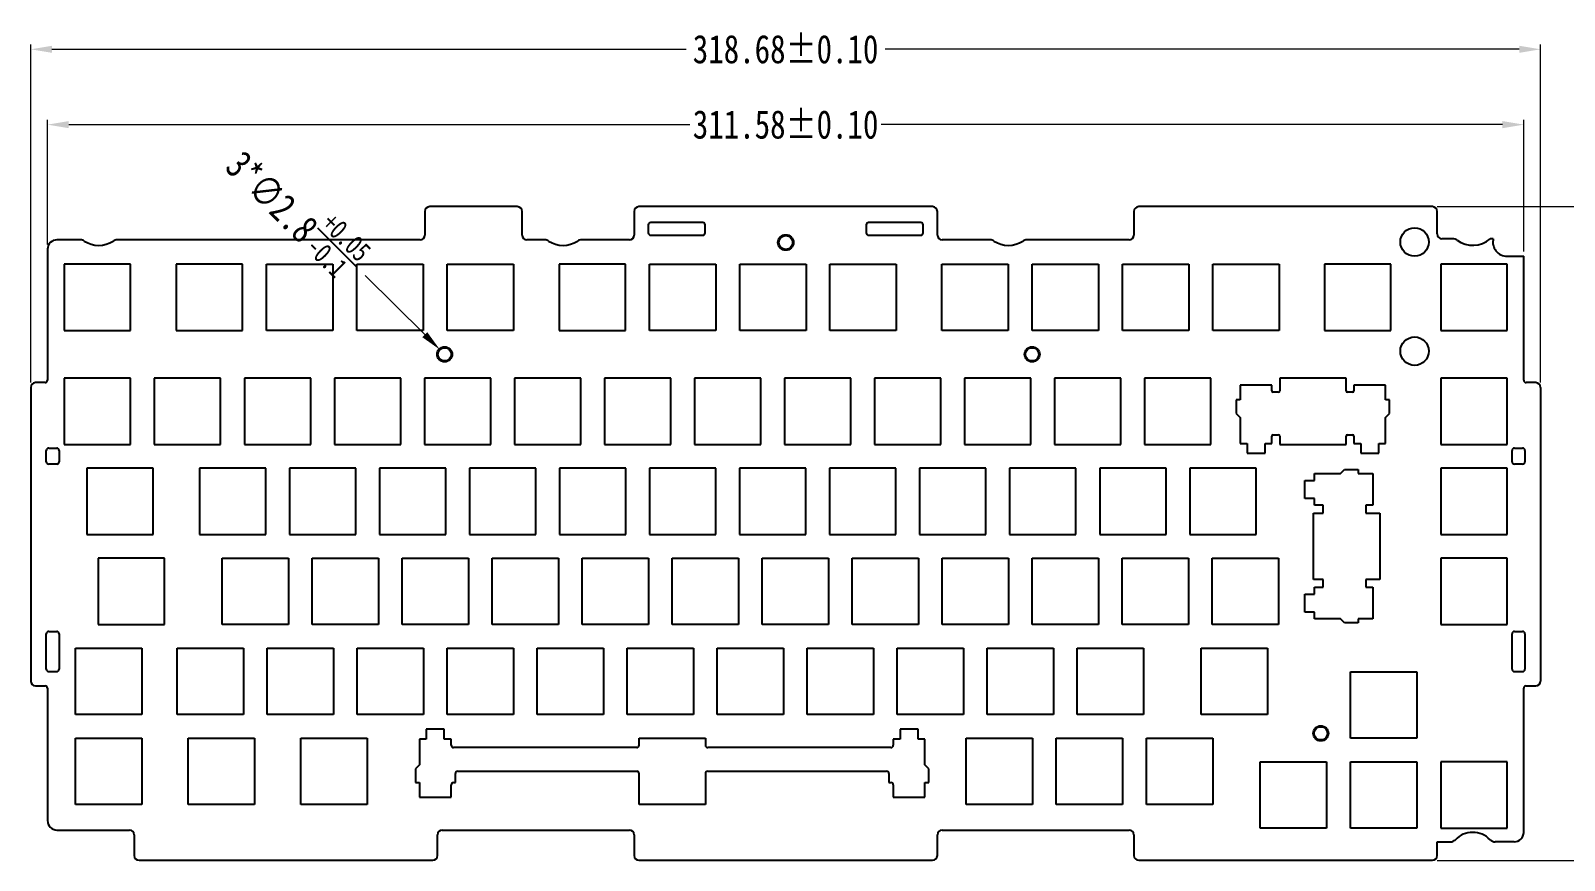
# Model space of a CAD drawing. Header units: inches. Extents: x 581 to 1083, y 756 to 1133.
# Drawn here: x 580.8 to 904.5, y 958 to 1133.1 of the extents above; entities that cross this region are included whole.
import ezdxf

# ---------------------------------------------------------------- set-up
doc = ezdxf.new("R2010")
doc.units = ezdxf.units.IN
doc.header["$LTSCALE"] = 1.21
doc.header["$MEASUREMENT"] = 0
doc.header["$PDMODE"] = 3
doc.header["$PDSIZE"] = 0.3125
doc.layers.get('0').update_dxf_attribs({"linetype": 'CONTINUOUS'})
doc.layers.get('Defpoints').update_dxf_attribs({"linetype": 'CONTINUOUS'})
doc.styles.get("Standard").update_dxf_attribs({"font": 'txt', "width": 0.8})
doc.dimstyles.new('YanXiu', dxfattribs={"dimscale": 1.5, "dimtxt": 4, "dimasz": 3, "dimexe": 0.66, "dimexo": 0.66, "dimgap": 0.66, "dimtad": 0, "dimdsep": 46, "dimtxsty": 'Standard', "dimcen": 0, "dimclrd": 3, "dimclre": 6, "dimclrt": 3, "dimazin": 2, "dimtm": 1e-09, "dimtfac": 1, "dimtofl": 0, "dimtmove": 0, "dimatfit": 3, "dimfxl": 1, "dimlwd": 5, "dimlwe": 5, "dimarcsym": 0})

# ---------------------------------------------------------------- blocks, each defined once
blk = doc.blocks.new('*D15')
at = {"color": 6, "lineweight": 5, "transparency": 16777216}
for p, q in [((580.83, 1058.77), (580.83, 1130.12)), ((899.51, 1058.77), (899.51, 1130.12))]:
    blk.add_line(p, q, dxfattribs=at)
at = {"color": 3, "lineweight": 5, "transparency": 16777216}
for p, q in [((585.33, 1129.13), (719.18, 1129.13)), ((895.01, 1129.13), (761.16, 1129.13))]:
    blk.add_line(p, q, dxfattribs=at)
at = {"color": 3, "transparency": 16777216}
for points in [[(585.33, 1129.88), (585.33, 1128.38), (580.83, 1129.13)], [(895.01, 1129.88), (895.01, 1128.38), (899.51, 1129.13)]]:
    blk.add_solid(points, dxfattribs=at)
at = {"layer": 'Defpoints', "color": 0, "transparency": 16777216}
for p in [(899.51, 1129.13), (580.83, 1057.78), (899.51, 1057.78)]:
    blk.add_point(p, dxfattribs=at)
at = {"color": 3, "transparency": 16777216, "insert": (740.17, 1129.13), "char_height": 6, "attachment_point": 5}
blk.add_mtext('318.68%%P0.10', dxfattribs=at)
blk = doc.blocks.new('*D16')
at = {"color": 6, "lineweight": 5, "transparency": 16777216}
for p, q in [((877.69, 1095.92), (938.98, 1095.92)), ((877.69, 957.95), (938.98, 957.95))]:
    blk.add_line(p, q, dxfattribs=at)
at = {"color": 3, "lineweight": 5, "transparency": 16777216}
for p, q in [((937.99, 1091.42), (937.99, 1047.93)), ((937.99, 962.45), (937.99, 1005.95))]:
    blk.add_line(p, q, dxfattribs=at)
at = {"color": 3, "transparency": 16777216}
for points in [[(937.24, 1091.42), (938.74, 1091.42), (937.99, 1095.92)], [(937.24, 962.45), (938.74, 962.45), (937.99, 957.95)]]:
    blk.add_solid(points, dxfattribs=at)
at = {"layer": 'Defpoints', "color": 0, "transparency": 16777216}
for p in [(876.7, 1095.92), (876.7, 957.95), (937.99, 957.95)]:
    blk.add_point(p, dxfattribs=at)
at = {"color": 3, "transparency": 16777216, "insert": (937.99, 1026.94), "char_height": 6, "attachment_point": 5, "rotation": 90}
blk.add_mtext('137.97%%P0.10', dxfattribs=at)
blk = doc.blocks.new('*D17')
at = {"color": 3, "lineweight": 5, "transparency": 16777216}
blk.add_line((651.42, 1081.38), (664, 1068.91), dxfattribs=at)
at = {"color": 3, "transparency": 16777216}
blk.add_solid([(664.53, 1069.44), (663.48, 1068.37), (667.2, 1065.74)], dxfattribs=at)
at = {"layer": 'Defpoints', "color": 0, "transparency": 16777216}
for p in [(667.2, 1065.74), (669.19, 1063.77)]:
    blk.add_point(p, dxfattribs=at)
at = {"color": 3, "transparency": 16777216, "insert": (637.25, 1095.42), "char_height": 6, "attachment_point": 5, "rotation": 315.2579}
blk.add_mtext('3*∅2.8{\\H0.7x;\\S+0.05/-0.1;}', dxfattribs=at)
blk = doc.blocks.new('*D14')
at = {"color": 6, "lineweight": 5, "transparency": 16777216}
for p, q in [((584.38, 1087.91), (584.38, 1114.22)), ((895.96, 1086.44), (895.96, 1114.22))]:
    blk.add_line(p, q, dxfattribs=at)
at = {"color": 3, "lineweight": 5, "transparency": 16777216}
for p, q in [((588.88, 1113.23), (719.98, 1113.23)), ((891.46, 1113.23), (760.36, 1113.23))]:
    blk.add_line(p, q, dxfattribs=at)
at = {"color": 3, "transparency": 16777216}
for points in [[(588.88, 1113.98), (588.88, 1112.48), (584.38, 1113.23)], [(891.46, 1113.98), (891.46, 1112.48), (895.96, 1113.23)]]:
    blk.add_solid(points, dxfattribs=at)
at = {"layer": 'Defpoints', "color": 0, "transparency": 16777216}
for p in [(895.96, 1113.23), (584.38, 1086.92), (895.96, 1085.45)]:
    blk.add_point(p, dxfattribs=at)
at = {"color": 3, "transparency": 16777216, "insert": (740.17, 1113.23), "char_height": 6, "attachment_point": 5}
blk.add_mtext('311.58%%P0.10', dxfattribs=at)

msp = doc.modelspace()

# ---------------------------------------------------------------- linework, layer by layer
at = {"color": 7, "linetype": 'Continuous'}
for p, q in [((664.045, 1094.92), (664.045, 1089.92)), ((683.545, 1095.92), (665.045, 1095.92)), ((684.545, 1089.92), (684.545, 1094.92)), ((708.195, 1094.92), (708.195, 1089.92)), ((771.195, 1095.92), (709.195, 1095.92)), ((772.195, 1089.92), (772.195, 1094.92)), ((813.695, 1094.92), (813.695, 1089.92)), ((876.695, 1095.92), (814.695, 1095.92)), ((877.695, 1090.153), (877.695, 1094.92)), ((711.195, 1092.07), (711.195, 1090.37)), ((722.695, 1092.57), (711.695, 1092.57)), ((723.195, 1090.37), (723.195, 1092.07)), ((757.195, 1092.07), (757.195, 1090.37)), ((768.695, 1092.57), (757.695, 1092.57)), ((769.195, 1090.37), (769.195, 1092.07)), ((591.325, 1088.92), (586.38, 1088.92)), ((663.045, 1088.92), (599.065, 1088.92)), ((689.325, 1088.92), (685.545, 1088.92)), ((707.195, 1088.92), (697.065, 1088.92)), ((711.695, 1089.87), (722.695, 1089.87)), ((757.695, 1089.87), (768.695, 1089.87)), ((783.325, 1088.92), (773.195, 1088.92)), ((812.695, 1088.92), (791.065, 1088.92)), ((880.995, 1089.153), (878.695, 1089.153)), ((889.542, 1089.153), (888.861, 1089.153)), ((584.38, 1086.92), (584.38, 1059.275)), ((892.459, 1085.453), (895.96, 1085.453)), ((895.96, 1059.275), (895.96, 1085.453)), ((587.93, 1083.753), (587.93, 1069.753)), ((601.93, 1083.753), (587.93, 1083.753)), ((601.93, 1069.753), (601.93, 1083.753)), ((611.568, 1083.753), (611.568, 1069.753)), ((625.568, 1083.753), (611.568, 1083.753)), ((625.568, 1069.753), (625.568, 1083.753)), ((630.618, 1069.753), (630.618, 1083.753)), ((630.618, 1083.753), (644.618, 1083.753)), ((644.618, 1083.753), (644.618, 1069.753)), ((649.668, 1069.753), (649.668, 1083.753)), ((649.668, 1083.753), (663.668, 1083.753)), ((663.668, 1083.753), (663.668, 1069.753)), ((668.718, 1069.753), (668.718, 1083.753)), ((668.718, 1083.753), (682.718, 1083.753)), ((682.718, 1083.753), (682.718, 1069.753)), ((692.375, 1083.753), (692.375, 1069.753)), ((706.375, 1083.753), (692.375, 1083.753)), ((706.375, 1069.753), (706.375, 1083.753)), ((711.425, 1069.753), (711.425, 1083.753)), ((711.425, 1083.753), (725.425, 1083.753)), ((725.425, 1083.753), (725.425, 1069.753)), ((730.475, 1069.753), (730.475, 1083.753)), ((730.475, 1083.753), (744.475, 1083.753)), ((744.475, 1083.753), (744.475, 1069.753)), ((749.525, 1069.753), (749.525, 1083.753)), ((749.525, 1083.753), (763.525, 1083.753)), ((763.525, 1083.753), (763.525, 1069.753)), ((773.163, 1069.753), (773.163, 1083.753)), ((773.163, 1083.753), (787.163, 1083.753)), ((787.163, 1083.753), (787.163, 1069.753)), ((792.213, 1069.753), (792.213, 1083.753)), ((792.213, 1083.753), (806.213, 1083.753)), ((806.213, 1083.753), (806.213, 1069.753)), ((811.263, 1083.753), (825.263, 1083.753)), ((811.263, 1069.753), (811.263, 1083.753)), ((825.263, 1083.753), (825.263, 1069.753)), ((830.313, 1083.753), (844.313, 1083.753)), ((830.313, 1069.753), (830.313, 1083.753)), ((844.313, 1083.753), (844.313, 1069.753)), ((867.93, 1083.753), (853.93, 1083.753)), ((853.93, 1083.753), (853.93, 1069.753)), ((867.93, 1069.753), (867.93, 1083.753)), ((892.46, 1083.753), (878.46, 1083.753)), ((878.46, 1083.753), (878.46, 1069.753)), ((892.46, 1069.753), (892.46, 1083.753)), ((587.93, 1069.753), (601.93, 1069.753)), ((611.568, 1069.753), (625.568, 1069.753)), ((644.618, 1069.753), (630.618, 1069.753)), ((663.668, 1069.753), (649.668, 1069.753)), ((682.718, 1069.753), (668.718, 1069.753)), ((692.375, 1069.753), (706.375, 1069.753)), ((725.425, 1069.753), (711.425, 1069.753)), ((744.475, 1069.753), (730.475, 1069.753)), ((763.525, 1069.753), (749.525, 1069.753)), ((787.163, 1069.753), (773.163, 1069.753)), ((806.213, 1069.753), (792.213, 1069.753)), ((825.263, 1069.753), (811.263, 1069.753)), ((844.313, 1069.753), (830.313, 1069.753)), ((853.93, 1069.753), (867.93, 1069.753)), ((878.46, 1069.753), (892.46, 1069.753)), ((583.88, 1058.775), (581.83, 1058.775)), ((587.93, 1059.753), (587.93, 1045.753)), ((601.93, 1059.753), (587.93, 1059.753)), ((601.93, 1045.753), (601.93, 1059.753)), ((606.93, 1059.753), (606.93, 1045.753)), ((620.93, 1059.753), (606.93, 1059.753)), ((620.93, 1045.753), (620.93, 1059.753)), ((625.93, 1059.753), (625.93, 1045.753)), ((639.93, 1059.753), (625.93, 1059.753)), ((639.93, 1045.753), (639.93, 1059.753)), ((644.93, 1059.753), (644.93, 1045.753)), ((658.93, 1059.753), (644.93, 1059.753)), ((658.93, 1045.753), (658.93, 1059.753)), ((663.93, 1059.753), (663.93, 1045.753)), ((677.93, 1059.753), (663.93, 1059.753)), ((677.93, 1045.753), (677.93, 1059.753)), ((682.93, 1059.753), (682.93, 1045.753)), ((696.93, 1059.753), (682.93, 1059.753)), ((696.93, 1045.753), (696.93, 1059.753)), ((701.93, 1059.753), (701.93, 1045.753)), ((715.93, 1059.753), (701.93, 1059.753)), ((715.93, 1045.753), (715.93, 1059.753)), ((720.93, 1059.753), (720.93, 1045.753)), ((734.93, 1059.753), (720.93, 1059.753)), ((734.93, 1045.753), (734.93, 1059.753)), ((739.93, 1059.753), (739.93, 1045.753)), ((753.93, 1059.753), (739.93, 1059.753)), ((753.93, 1045.753), (753.93, 1059.753)), ((758.93, 1059.753), (758.93, 1045.753)), ((772.93, 1059.753), (758.93, 1059.753)), ((772.93, 1045.753), (772.93, 1059.753)), ((791.93, 1059.753), (777.93, 1059.753)), ((777.93, 1059.753), (777.93, 1045.753)), ((791.93, 1045.753), (791.93, 1059.753)), ((810.93, 1059.753), (796.93, 1059.753)), ((796.93, 1059.753), (796.93, 1045.753)), ((810.93, 1045.753), (810.93, 1059.753)), ((829.93, 1059.753), (815.93, 1059.753)), ((815.93, 1059.753), (815.93, 1045.753)), ((829.93, 1045.753), (829.93, 1059.753)), ((858.455, 1059.753), (844.455, 1059.753)), ((844.455, 1059.753), (844.455, 1057.053)), ((858.455, 1057.053), (858.455, 1059.753)), ((892.46, 1059.753), (878.46, 1059.753)), ((878.46, 1059.753), (878.46, 1045.753)), ((892.46, 1045.753), (892.46, 1059.753)), ((898.51, 1058.775), (896.46, 1058.775)), ((580.83, 1057.775), (580.83, 995.775)), ((842.805, 1058.253), (836.105, 1058.253)), ((836.105, 1058.253), (836.105, 1055.153)), ((842.805, 1057.053), (842.805, 1058.253)), ((844.155, 1056.753), (843.105, 1056.753)), ((859.805, 1056.753), (858.755, 1056.753)), ((866.805, 1058.253), (860.105, 1058.253)), ((860.105, 1058.253), (860.105, 1057.053)), ((866.805, 1055.153), (866.805, 1058.253)), ((899.51, 1057.775), (899.51, 995.775)), ((836.105, 1055.153), (835.28, 1055.153)), ((835.28, 1055.153), (835.28, 1052.253)), ((835.28, 1052.253), (836.105, 1051.428)), ((867.63, 1055.153), (866.805, 1055.153)), ((866.805, 1051.428), (867.63, 1052.253)), ((867.63, 1052.253), (867.63, 1055.153)), ((836.105, 1051.428), (836.105, 1045.953)), ((866.805, 1045.953), (866.805, 1051.428)), ((587.93, 1045.753), (601.93, 1045.753)), ((606.93, 1045.753), (620.93, 1045.753)), ((625.93, 1045.753), (639.93, 1045.753)), ((644.93, 1045.753), (658.93, 1045.753)), ((663.93, 1045.753), (677.93, 1045.753)), ((682.93, 1045.753), (696.93, 1045.753)), ((701.93, 1045.753), (715.93, 1045.753)), ((720.93, 1045.753), (734.93, 1045.753)), ((739.93, 1045.753), (753.93, 1045.753)), ((758.93, 1045.753), (772.93, 1045.753)), ((777.93, 1045.753), (791.93, 1045.753)), ((796.93, 1045.753), (810.93, 1045.753)), ((815.93, 1045.753), (829.93, 1045.753)), ((836.105, 1045.953), (837.555, 1045.953)), ((837.555, 1045.953), (837.555, 1043.903)), ((841.355, 1045.953), (842.805, 1045.953)), ((841.355, 1043.903), (841.355, 1045.953)), ((842.805, 1045.953), (842.805, 1047.453)), ((843.105, 1047.753), (844.155, 1047.753)), ((844.455, 1047.453), (844.455, 1045.753)), ((844.455, 1045.753), (858.455, 1045.753)), ((858.455, 1045.753), (858.455, 1047.453)), ((858.755, 1047.753), (859.805, 1047.753)), ((860.105, 1047.453), (860.105, 1045.953)), ((860.105, 1045.953), (861.555, 1045.953)), ((861.555, 1045.953), (861.555, 1043.903)), ((865.355, 1045.953), (866.805, 1045.953)), ((865.355, 1043.903), (865.355, 1045.953)), ((878.46, 1045.753), (892.46, 1045.753)), ((584.13, 1042.075), (584.13, 1044.475)), ((584.63, 1044.975), (586.33, 1044.975)), ((586.83, 1044.475), (586.83, 1042.075)), ((837.555, 1043.903), (841.355, 1043.903)), ((861.555, 1043.903), (865.355, 1043.903)), ((893.51, 1042.075), (893.51, 1044.475)), ((894.01, 1044.975), (895.71, 1044.975)), ((896.21, 1044.475), (896.21, 1042.075)), ((586.33, 1041.575), (584.63, 1041.575)), ((592.695, 1040.753), (592.695, 1026.753)), ((606.695, 1040.753), (592.695, 1040.753)), ((606.695, 1026.753), (606.695, 1040.753)), ((616.46, 1040.753), (616.46, 1026.753)), ((630.46, 1040.753), (616.46, 1040.753)), ((630.46, 1026.753), (630.46, 1040.753)), ((635.46, 1040.753), (635.46, 1026.753)), ((649.46, 1040.753), (635.46, 1040.753)), ((649.46, 1026.753), (649.46, 1040.753)), ((654.46, 1040.753), (654.46, 1026.753)), ((668.46, 1040.753), (654.46, 1040.753)), ((668.46, 1026.753), (668.46, 1040.753)), ((673.46, 1040.753), (673.46, 1026.753)), ((687.46, 1040.753), (673.46, 1040.753)), ((687.46, 1026.753), (687.46, 1040.753)), ((692.46, 1040.753), (692.46, 1026.753)), ((706.46, 1040.753), (692.46, 1040.753)), ((706.46, 1026.753), (706.46, 1040.753)), ((711.46, 1040.753), (711.46, 1026.753)), ((725.46, 1040.753), (711.46, 1040.753)), ((725.46, 1026.753), (725.46, 1040.753)), ((730.46, 1040.753), (730.46, 1026.753)), ((744.46, 1040.753), (730.46, 1040.753)), ((744.46, 1026.753), (744.46, 1040.753)), ((749.46, 1040.753), (749.46, 1026.753)), ((763.46, 1040.753), (749.46, 1040.753)), ((763.46, 1026.753), (763.46, 1040.753)), ((782.46, 1040.753), (768.46, 1040.753)), ((768.46, 1040.753), (768.46, 1026.753)), ((782.46, 1026.753), (782.46, 1040.753)), ((801.46, 1040.753), (787.46, 1040.753)), ((787.46, 1040.753), (787.46, 1026.753)), ((801.46, 1026.753), (801.46, 1040.753)), ((820.46, 1040.753), (806.46, 1040.753)), ((806.46, 1040.753), (806.46, 1026.753)), ((820.46, 1026.753), (820.46, 1040.753)), ((839.46, 1040.753), (825.46, 1040.753)), ((825.46, 1040.753), (825.46, 1026.753)), ((839.46, 1026.753), (839.46, 1040.753)), ((892.46, 1040.753), (878.46, 1040.753)), ((878.46, 1040.753), (878.46, 1026.753)), ((892.46, 1026.753), (892.46, 1040.753)), ((895.71, 1041.575), (894.01, 1041.575)), ((592.695, 1026.753), (606.695, 1026.753)), ((616.46, 1026.753), (630.46, 1026.753)), ((635.46, 1026.753), (649.46, 1026.753)), ((654.46, 1026.753), (668.46, 1026.753)), ((673.46, 1026.753), (687.46, 1026.753)), ((692.46, 1026.753), (706.46, 1026.753)), ((711.46, 1026.753), (725.46, 1026.753)), ((730.46, 1026.753), (744.46, 1026.753)), ((749.46, 1026.753), (763.46, 1026.753)), ((768.46, 1026.753), (782.46, 1026.753)), ((787.46, 1026.753), (801.46, 1026.753)), ((806.46, 1026.753), (820.46, 1026.753)), ((825.46, 1026.753), (839.46, 1026.753)), ((878.46, 1026.753), (892.46, 1026.753)), ((595.075, 1021.753), (595.075, 1007.753)), ((609.075, 1021.753), (595.075, 1021.753)), ((609.075, 1007.753), (609.075, 1021.753)), ((621.225, 1007.753), (621.225, 1021.753)), ((621.225, 1021.753), (635.225, 1021.753)), ((635.225, 1021.753), (635.225, 1007.753)), ((640.225, 1007.753), (640.225, 1021.753)), ((640.225, 1021.753), (654.225, 1021.753)), ((654.225, 1021.753), (654.225, 1007.753)), ((659.225, 1007.753), (659.225, 1021.753)), ((659.225, 1021.753), (673.225, 1021.753)), ((673.225, 1021.753), (673.225, 1007.753)), ((678.225, 1007.753), (678.225, 1021.753)), ((678.225, 1021.753), (692.225, 1021.753)), ((692.225, 1021.753), (692.225, 1007.753)), ((697.225, 1007.753), (697.225, 1021.753)), ((697.225, 1021.753), (711.225, 1021.753)), ((711.225, 1021.753), (711.225, 1007.753)), ((716.225, 1007.753), (716.225, 1021.753)), ((716.225, 1021.753), (730.225, 1021.753)), ((730.225, 1021.753), (730.225, 1007.753)), ((735.225, 1007.753), (735.225, 1021.753)), ((735.225, 1021.753), (749.225, 1021.753)), ((749.225, 1021.753), (749.225, 1007.753)), ((754.225, 1021.753), (768.225, 1021.753)), ((754.225, 1007.753), (754.225, 1021.753)), ((768.225, 1021.753), (768.225, 1007.753)), ((773.225, 1021.753), (787.225, 1021.753)), ((773.225, 1007.753), (773.225, 1021.753)), ((787.225, 1021.753), (787.225, 1007.753)), ((792.225, 1021.753), (806.225, 1021.753)), ((792.225, 1007.753), (792.225, 1021.753)), ((806.225, 1021.753), (806.225, 1007.753)), ((811.225, 1021.753), (825.225, 1021.753)), ((811.225, 1007.753), (811.225, 1021.753)), ((825.225, 1021.753), (825.225, 1007.753)), ((892.46, 1021.753), (878.46, 1021.753)), ((878.46, 1021.753), (878.46, 1007.753)), ((892.46, 1007.753), (892.46, 1021.753)), ((595.075, 1007.753), (609.075, 1007.753)), ((635.225, 1007.753), (621.225, 1007.753)), ((654.225, 1007.753), (640.225, 1007.753)), ((673.225, 1007.753), (659.225, 1007.753)), ((692.225, 1007.753), (678.225, 1007.753)), ((711.225, 1007.753), (697.225, 1007.753)), ((730.225, 1007.753), (716.225, 1007.753)), ((749.225, 1007.753), (735.225, 1007.753)), ((768.225, 1007.753), (754.225, 1007.753)), ((787.225, 1007.753), (773.225, 1007.753)), ((806.225, 1007.753), (792.225, 1007.753)), ((825.225, 1007.753), (811.225, 1007.753)), ((878.46, 1007.753), (892.46, 1007.753)), ((584.13, 998.275), (584.13, 1005.775)), ((584.63, 1006.275), (586.33, 1006.275)), ((586.83, 1005.775), (586.83, 998.275)), ((893.51, 998.275), (893.51, 1005.775)), ((894.01, 1006.275), (895.71, 1006.275)), ((896.21, 1005.775), (896.21, 998.275)), ((630.735, 988.753), (630.735, 1002.753)), ((630.735, 1002.753), (644.735, 1002.753)), ((644.735, 1002.753), (644.735, 988.753)), ((649.735, 988.753), (649.735, 1002.753)), ((649.735, 1002.753), (663.735, 1002.753)), ((663.735, 1002.753), (663.735, 988.753)), ((668.735, 988.753), (668.735, 1002.753)), ((668.735, 1002.753), (682.735, 1002.753)), ((682.735, 1002.753), (682.735, 988.753)), ((687.735, 988.753), (687.735, 1002.753)), ((687.735, 1002.753), (701.735, 1002.753)), ((701.735, 1002.753), (701.735, 988.753)), ((706.735, 988.753), (706.735, 1002.753)), ((706.735, 1002.753), (720.735, 1002.753)), ((720.735, 1002.753), (720.735, 988.753)), ((725.735, 1002.753), (739.735, 1002.753)), ((725.735, 988.753), (725.735, 1002.753)), ((739.735, 1002.753), (739.735, 988.753)), ((744.735, 1002.753), (758.735, 1002.753)), ((744.735, 988.753), (744.735, 1002.753)), ((758.735, 1002.753), (758.735, 988.753)), ((763.735, 1002.753), (777.735, 1002.753)), ((763.735, 988.753), (763.735, 1002.753)), ((777.735, 1002.753), (777.735, 988.753)), ((782.735, 1002.753), (796.735, 1002.753)), ((782.735, 988.753), (782.735, 1002.753)), ((796.735, 1002.753), (796.735, 988.753)), ((801.735, 1002.753), (815.735, 1002.753)), ((801.735, 988.753), (801.735, 1002.753)), ((815.735, 1002.753), (815.735, 988.753)), ((827.88, 1002.753), (841.88, 1002.753)), ((827.88, 988.753), (827.88, 1002.753)), ((841.88, 1002.753), (841.88, 988.753)), ((584.63, 997.775), (586.33, 997.775)), ((859.41, 997.753), (873.41, 997.753)), ((859.41, 983.753), (859.41, 997.753)), ((873.41, 997.753), (873.41, 983.753)), ((894.01, 997.775), (895.71, 997.775)), ((581.83, 994.775), (583.88, 994.775)), ((584.38, 994.275), (584.38, 966.353)), ((895.96, 963.853), (895.96, 994.275)), ((896.46, 994.775), (898.51, 994.775)), ((644.735, 988.753), (630.735, 988.753)), ((663.735, 988.753), (649.735, 988.753)), ((682.735, 988.753), (668.735, 988.753)), ((701.735, 988.753), (687.735, 988.753)), ((720.735, 988.753), (706.735, 988.753)), ((739.735, 988.753), (725.735, 988.753)), ((758.735, 988.753), (744.735, 988.753)), ((777.735, 988.753), (763.735, 988.753)), ((796.735, 988.753), (782.735, 988.753)), ((815.735, 988.753), (801.735, 988.753)), ((841.88, 988.753), (827.88, 988.753)), ((664.335, 985.603), (664.335, 983.553)), ((668.135, 985.603), (664.335, 985.603)), ((668.135, 983.553), (668.135, 985.603)), ((768.135, 985.603), (764.335, 985.603)), ((764.335, 985.603), (764.335, 983.553)), ((768.135, 983.553), (768.135, 985.603)), ((590.3, 969.753), (590.3, 983.753)), ((590.3, 983.753), (604.3, 983.753)), ((604.3, 983.753), (604.3, 969.753)), ((614.065, 969.753), (614.065, 983.753)), ((614.065, 983.753), (628.065, 983.753)), ((628.065, 983.753), (628.065, 969.753)), ((637.83, 969.753), (637.83, 983.753)), ((637.83, 983.753), (651.83, 983.753)), ((651.83, 983.753), (651.83, 969.753)), ((662.885, 983.553), (662.885, 978.078)), ((664.335, 983.553), (662.885, 983.553)), ((669.585, 983.553), (668.135, 983.553)), ((669.585, 982.253), (669.585, 983.553)), ((708.735, 981.753), (670.085, 981.753)), ((709.235, 983.753), (723.235, 983.753)), ((709.235, 982.253), (709.235, 983.753)), ((723.235, 983.753), (723.235, 982.253)), ((762.385, 981.753), (723.735, 981.753)), ((764.335, 983.553), (762.885, 983.553)), ((762.885, 983.553), (762.885, 982.253)), ((769.585, 983.553), (768.135, 983.553)), ((769.585, 978.078), (769.585, 983.553)), ((778.26, 983.753), (792.26, 983.753)), ((778.26, 969.753), (778.26, 983.753)), ((792.26, 983.753), (792.26, 969.753)), ((797.31, 983.753), (811.31, 983.753)), ((797.31, 969.753), (797.31, 983.753)), ((811.31, 983.753), (811.31, 969.753)), ((816.36, 983.753), (830.36, 983.753)), ((816.36, 969.753), (816.36, 983.753)), ((830.36, 983.753), (830.36, 969.753)), ((873.41, 983.753), (859.41, 983.753)), ((662.885, 978.078), (662.06, 977.253)), ((770.41, 977.253), (769.585, 978.078)), ((840.36, 978.753), (854.36, 978.753)), ((840.36, 964.753), (840.36, 978.753)), ((854.36, 978.753), (854.36, 964.753)), ((859.41, 978.753), (873.41, 978.753)), ((859.41, 964.753), (859.41, 978.753)), ((873.41, 978.753), (873.41, 964.753)), ((892.46, 978.753), (878.46, 978.753)), ((878.46, 978.753), (878.46, 964.753)), ((892.46, 964.753), (892.46, 978.753)), ((662.06, 977.253), (662.06, 974.353)), ((662.06, 974.353), (662.885, 974.353)), ((662.885, 974.353), (662.885, 971.253)), ((670.085, 974.353), (670.485, 974.353)), ((670.485, 974.353), (670.485, 976.253)), ((670.985, 976.753), (708.735, 976.753)), ((709.235, 969.753), (709.235, 976.253)), ((723.235, 976.253), (723.235, 969.753)), ((723.735, 976.753), (761.485, 976.753)), ((761.985, 976.253), (761.985, 974.353)), ((761.985, 974.353), (762.385, 974.353)), ((769.585, 974.353), (770.41, 974.353)), ((769.585, 971.253), (769.585, 974.353)), ((770.41, 974.353), (770.41, 977.253)), ((662.885, 971.253), (669.585, 971.253)), ((669.585, 971.253), (669.585, 973.853)), ((762.885, 973.853), (762.885, 971.253)), ((762.885, 971.253), (769.585, 971.253)), ((604.3, 969.753), (590.3, 969.753)), ((628.065, 969.753), (614.065, 969.753)), ((651.83, 969.753), (637.83, 969.753)), ((723.235, 969.753), (709.235, 969.753)), ((792.26, 969.753), (778.26, 969.753)), ((811.31, 969.753), (797.31, 969.753)), ((830.36, 969.753), (816.36, 969.753)), ((854.36, 964.753), (840.36, 964.753)), ((873.41, 964.753), (859.41, 964.753)), ((878.46, 964.753), (892.46, 964.753)), ((586.38, 964.353), (601.695, 964.353)), ((602.695, 963.353), (602.695, 958.953)), ((666.695, 958.953), (666.695, 963.353)), ((667.695, 964.353), (707.195, 964.353)), ((708.195, 963.353), (708.195, 958.953)), ((772.195, 958.953), (772.195, 963.353)), ((773.195, 964.353), (812.695, 964.353)), ((813.695, 963.353), (813.695, 958.953)), ((877.695, 961.853), (880.462, 961.853)), ((877.695, 958.953), (877.695, 961.853)), ((893.96, 961.853), (889.928, 961.853)), ((603.695, 957.953), (665.695, 957.953)), ((709.195, 957.953), (771.195, 957.953)), ((814.695, 957.953), (876.695, 957.953))]:
    msp.add_line(p, q, dxfattribs=at)
at = {"color": 1, "linetype": 'Continuous'}
for p, q in [((851.81, 1039.603), (857.285, 1039.603)), ((851.81, 1038.153), (851.81, 1039.603)), ((857.285, 1039.603), (858.11, 1040.428)), ((858.11, 1040.428), (861.01, 1040.428)), ((861.01, 1040.428), (861.01, 1039.603)), ((861.01, 1039.603), (864.11, 1039.603)), ((864.11, 1039.603), (864.11, 1032.903)), ((849.76, 1038.153), (851.81, 1038.153)), ((849.76, 1034.353), (849.76, 1038.153)), ((851.81, 1034.353), (849.76, 1034.353)), ((851.81, 1032.903), (851.81, 1034.353)), ((853.61, 1032.903), (851.81, 1032.903)), ((853.61, 1031.253), (853.61, 1032.903)), ((864.11, 1032.903), (862.61, 1032.903)), ((862.61, 1032.903), (862.61, 1031.253)), ((851.61, 1031.253), (853.61, 1031.253)), ((851.61, 1017.253), (851.61, 1031.253)), ((862.61, 1031.253), (865.61, 1031.253)), ((865.61, 1031.253), (865.61, 1017.253)), ((830.225, 1021.753), (844.225, 1021.753)), ((830.225, 1007.753), (830.225, 1021.753)), ((844.225, 1021.753), (844.225, 1007.753)), ((853.61, 1017.253), (851.61, 1017.253)), ((853.61, 1015.603), (853.61, 1017.253)), ((865.61, 1017.253), (862.61, 1017.253)), ((862.61, 1017.253), (862.61, 1015.603)), ((849.76, 1014.153), (851.81, 1014.153)), ((849.76, 1010.353), (849.76, 1014.153)), ((851.81, 1015.603), (853.61, 1015.603)), ((851.81, 1014.153), (851.81, 1015.603)), ((862.61, 1015.603), (864.11, 1015.603)), ((864.11, 1015.603), (864.11, 1008.903)), ((851.81, 1010.353), (849.76, 1010.353)), ((851.81, 1008.903), (851.81, 1010.353)), ((844.225, 1007.753), (830.225, 1007.753)), ((857.285, 1008.903), (851.81, 1008.903)), ((858.11, 1008.078), (857.285, 1008.903)), ((861.01, 1008.078), (858.11, 1008.078)), ((864.11, 1008.903), (861.01, 1008.903)), ((861.01, 1008.903), (861.01, 1008.078)), ((590.3, 988.753), (590.3, 1002.753)), ((590.3, 1002.753), (604.3, 1002.753)), ((604.3, 1002.753), (604.3, 988.753)), ((611.735, 988.753), (611.735, 1002.753)), ((611.735, 1002.753), (625.735, 1002.753)), ((625.735, 1002.753), (625.735, 988.753)), ((604.3, 988.753), (590.3, 988.753)), ((625.735, 988.753), (611.735, 988.753))]:
    msp.add_line(p, q, dxfattribs=at)
at = {"color": 7, "linetype": 'Continuous'}
for centre, radius in [((872.919, 1088.453), 3), ((740.195, 1088.353), 1.65), ((740.195, 1088.353), 1.45), ((872.919, 1065.425), 3), ((668.195, 1064.753), 1.6), ((668.195, 1064.753), 1.4), ((792.195, 1064.753), 1.6), ((792.195, 1064.753), 1.4), ((853.125, 984.753), 1.6), ((853.125, 984.753), 1.4)]:
    msp.add_circle(centre, radius, dxfattribs=at)
for centre, radius, start, end in [((665.045, 1094.92), 1, 90, 180), ((683.545, 1094.92), 1, 0, 90), ((709.195, 1094.92), 1, 90, 180), ((771.195, 1094.92), 1, 0, 90), ((814.695, 1094.92), 1, 90, 180), ((876.695, 1094.92), 1, 0, 90), ((711.695, 1092.07), 0.5, 90, 180), ((722.695, 1092.07), 0.5, 0, 90), ((757.695, 1092.07), 0.5, 90, 180), ((768.695, 1092.07), 0.5, 0, 90), ((586.38, 1086.92), 2, 90, 180), ((591.325, 1087.42), 1.5, 56.43618, 90), ((595.195, 1093.253), 5.5, 236.43618, 303.56382), ((599.065, 1087.42), 1.5, 90, 123.56382), ((663.045, 1089.92), 1, 270, 0), ((685.545, 1089.92), 1, 180, 270), ((689.325, 1087.42), 1.5, 56.43618, 90), ((693.195, 1093.253), 5.5, 236.43618, 303.56382), ((697.065, 1087.42), 1.5, 90, 123.56382), ((707.195, 1089.92), 1, 270, 0), ((711.695, 1090.37), 0.5, 180, 270), ((722.695, 1090.37), 0.5, 270, 0), ((757.695, 1090.37), 0.5, 180, 270), ((768.695, 1090.37), 0.5, 270, 0), ((773.195, 1089.92), 1, 180, 270), ((783.325, 1087.42), 1.5, 56.43618, 90), ((787.195, 1093.253), 5.5, 236.43618, 303.56382), ((791.065, 1087.42), 1.5, 90, 123.56382), ((812.695, 1089.92), 1, 270, 0), ((878.695, 1090.153), 1, 180, 270), ((880.995, 1087.653), 1.5, 53.1301, 90), ((885.195, 1093.253), 5.5, 233.1301, 311.80184), ((892.459, 1088.453), 3, 166.50724, 270), ((581.83, 1057.775), 1, 90, 180), ((583.88, 1059.275), 0.5, 270, 0), ((896.46, 1059.275), 0.5, 180, 270), ((898.51, 1057.775), 1, 0, 90), ((843.105, 1057.053), 0.3, 180, 270), ((844.155, 1057.053), 0.3, 270, 0), ((858.755, 1057.053), 0.3, 180, 270), ((859.805, 1057.053), 0.3, 270, 360), ((843.105, 1047.453), 0.3, 90, 180), ((844.155, 1047.453), 0.3, 0, 90), ((858.755, 1047.453), 0.3, 90, 180), ((859.805, 1047.453), 0.3, 0, 90), ((584.63, 1044.475), 0.5, 90, 180), ((586.33, 1044.475), 0.5, 0, 90), ((894.01, 1044.475), 0.5, 90, 180), ((895.71, 1044.475), 0.5, 0, 90), ((584.63, 1042.075), 0.5, 180, 270), ((586.33, 1042.075), 0.5, 270, 0), ((894.01, 1042.075), 0.5, 180, 270), ((895.71, 1042.075), 0.5, 270, 0), ((584.63, 1005.775), 0.5, 90, 180), ((586.33, 1005.775), 0.5, 0, 90), ((894.01, 1005.775), 0.5, 90, 180), ((895.71, 1005.775), 0.5, 0, 90), ((584.63, 998.275), 0.5, 180, 270), ((586.33, 998.275), 0.5, 270, 0), ((894.01, 998.275), 0.5, 180, 270), ((895.71, 998.275), 0.5, 270, 0), ((581.83, 995.775), 1, 180, 270), ((583.88, 994.275), 0.5, 0, 90), ((896.46, 994.275), 0.5, 90, 180), ((898.51, 995.775), 1, 270, 0), ((670.085, 982.253), 0.5, 180, 270), ((708.735, 982.253), 0.5, 270, 360), ((723.735, 982.253), 0.5, 180, 270), ((762.385, 982.253), 0.5, 270, 0), ((670.085, 973.853), 0.5, 90, 180), ((670.985, 976.253), 0.5, 90, 180), ((708.735, 976.253), 0.5, 0, 90), ((723.735, 976.253), 0.5, 90, 180), ((761.485, 976.253), 0.5, 0, 90), ((762.385, 973.853), 0.5, 0, 90), ((586.38, 966.353), 2, 180, 270), ((601.695, 963.353), 1, 0, 90), ((667.695, 963.353), 1, 90, 180), ((707.195, 963.353), 1, 0, 90), ((773.195, 963.353), 1, 90, 180), ((812.695, 963.353), 1, 0, 90), ((880.462, 963.353), 1.5, 270, 315.81562), ((885.195, 958.753), 5.1, 44.18439, 135.81561), ((889.928, 963.353), 1.5, 224.18438, 270), ((893.96, 963.853), 2, 270, 0), ((603.695, 958.953), 1, 180, 270), ((665.695, 958.953), 1, 270, 0), ((709.195, 958.953), 1, 180, 270), ((771.195, 958.953), 1, 270, 0), ((814.695, 958.953), 1, 180, 270), ((876.695, 958.953), 1, 270, 0)]:
    msp.add_arc(centre, radius, start, end, dxfattribs=at)

# ---------------------------------------------------------------- dimensions: what is measured, and where the dimension line sits
dim = msp.add_linear_dim(base=(899.51, 1129.125), p1=(580.83, 1057.775), p2=(899.51, 1057.775), text='<>%%P0.10', dimstyle='YanXiu', override={"dimtxt": 4, "dimasz": 3})
dim.commit()
dim.dimension.update_dxf_attribs({"geometry": '*D15', "text_midpoint": (740.17, 1129.125)})
dim = msp.add_diameter_dim_2p(p1=(669.19, 1063.768), p2=(667.201, 1065.739), text='3*<>{\\H0.7x;\\S+0.05/-0.1;}', dimstyle='YanXiu', override={"dimtxt": 4, "dimasz": 3})
dim.commit()
dim.dimension.update_dxf_attribs({"geometry": '*D17', "text_midpoint": (637.246, 1095.425), "dimtype": 163})
dim = msp.add_linear_dim(base=(895.96, 1113.235), p1=(584.38, 1086.92), p2=(895.96, 1085.453), text='<>%%P0.10', dimstyle='YanXiu')
dim.commit()
dim.dimension.update_dxf_attribs({"geometry": '*D14', "text_midpoint": (740.17, 1113.235)})
dim = msp.add_linear_dim(base=(937.992, 957.953), p1=(876.695, 1095.92), p2=(876.695, 957.953), angle=90, text='<>%%P0.10', dimstyle='YanXiu', override={"dimtxt": 4, "dimasz": 3})
dim.commit()
dim.dimension.update_dxf_attribs({"geometry": '*D16', "text_midpoint": (937.992, 1026.937)})

doc.saveas('drawing.dxf')
